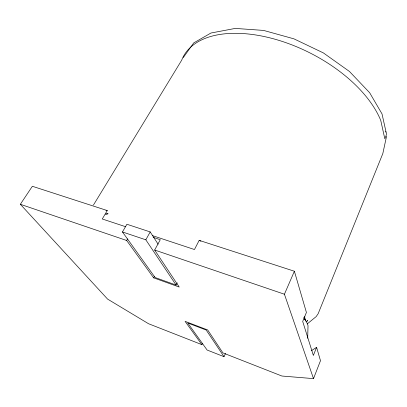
<?xml version="1.0" encoding="UTF-8"?>
<svg xmlns="http://www.w3.org/2000/svg" width="407" height="407" viewBox="0 0 407 407"><rect width="100%" height="100%" fill="white"/><g stroke="black" fill="none" stroke-linecap="round" stroke-linejoin="round"><path stroke-width="0.61" d="M304.695 319.571L304.792 316.57M307.697 338.258L308.023 325.6L307.28 323.473L304.085 317.857M386.543 136.294L382.824 153.556L318.152 313.705L316.153 316.621L307.204 323.921M202.427 343.539L201.897 344.653L185.078 321.362L207.707 329.985L222.904 352.889L281.883 376.022L313.507 378.622L320.487 360.694L316.585 347.319L311.452 350.671M316.585 347.319L313.365 355.453L302.696 321.449L306.415 312.449L294.388 271.235L199.181 240.364L194.465 249.527L152.279 235.551M313.507 378.622L284.422 294.22L294.388 271.235M93.442 205.062L181.67 60.226A111.035 60.877 26.7 0 1 278.225 40.161A111.035 60.877 26.7 0 1 380.738 120.391L384.803 138.721L386.029 135.714A7.168 5.617 -4.6 0 0 386.218 132.789L382.015 113.894L369.653 92.725L349.44 71.454L323.356 52.9L293.946 38.848L263.594 30.418L235.266 28.414L210.968 33.013L193.722 42.908L183.303 57.55M224.018 356.69L206.186 330.036L187.724 322.99L207.102 350.02L224.018 356.69L225.483 353.49M158.12 244.231L150.203 231.929L126.898 224.257L122.456 231.965L155.133 277.543L176.109 285.073L177.243 282.875M153.164 237.347L160.282 239.708L154.665 250.03L179.228 287.052L153.663 277.859L154.538 276.221M176.109 285.073L145.828 239.809L150.203 231.929M153.663 277.859L126.689 240.501L127.589 238.914M201.897 344.653L148.565 323.738L107.585 299.099L20.35 204.289L32.357 186.279L107.28 210.572L102.259 218.981L125.763 226.765M306.629 321.499L307.682 320.518L306.232 321.718M105.622 214.306L108.094 213.767L105.968 213.904M106.029 210.465L107.28 210.572M122.456 231.965L145.828 239.809M20.35 204.289L126.689 240.501M154.665 250.03L284.422 294.22M199.181 240.364L200.865 241.188M303.841 317.638L305.703 320.899L304.843 318.055M385.587 131.425A7.168 5.617 -4.6 0 1 385.958 132.092"/></g></svg>
